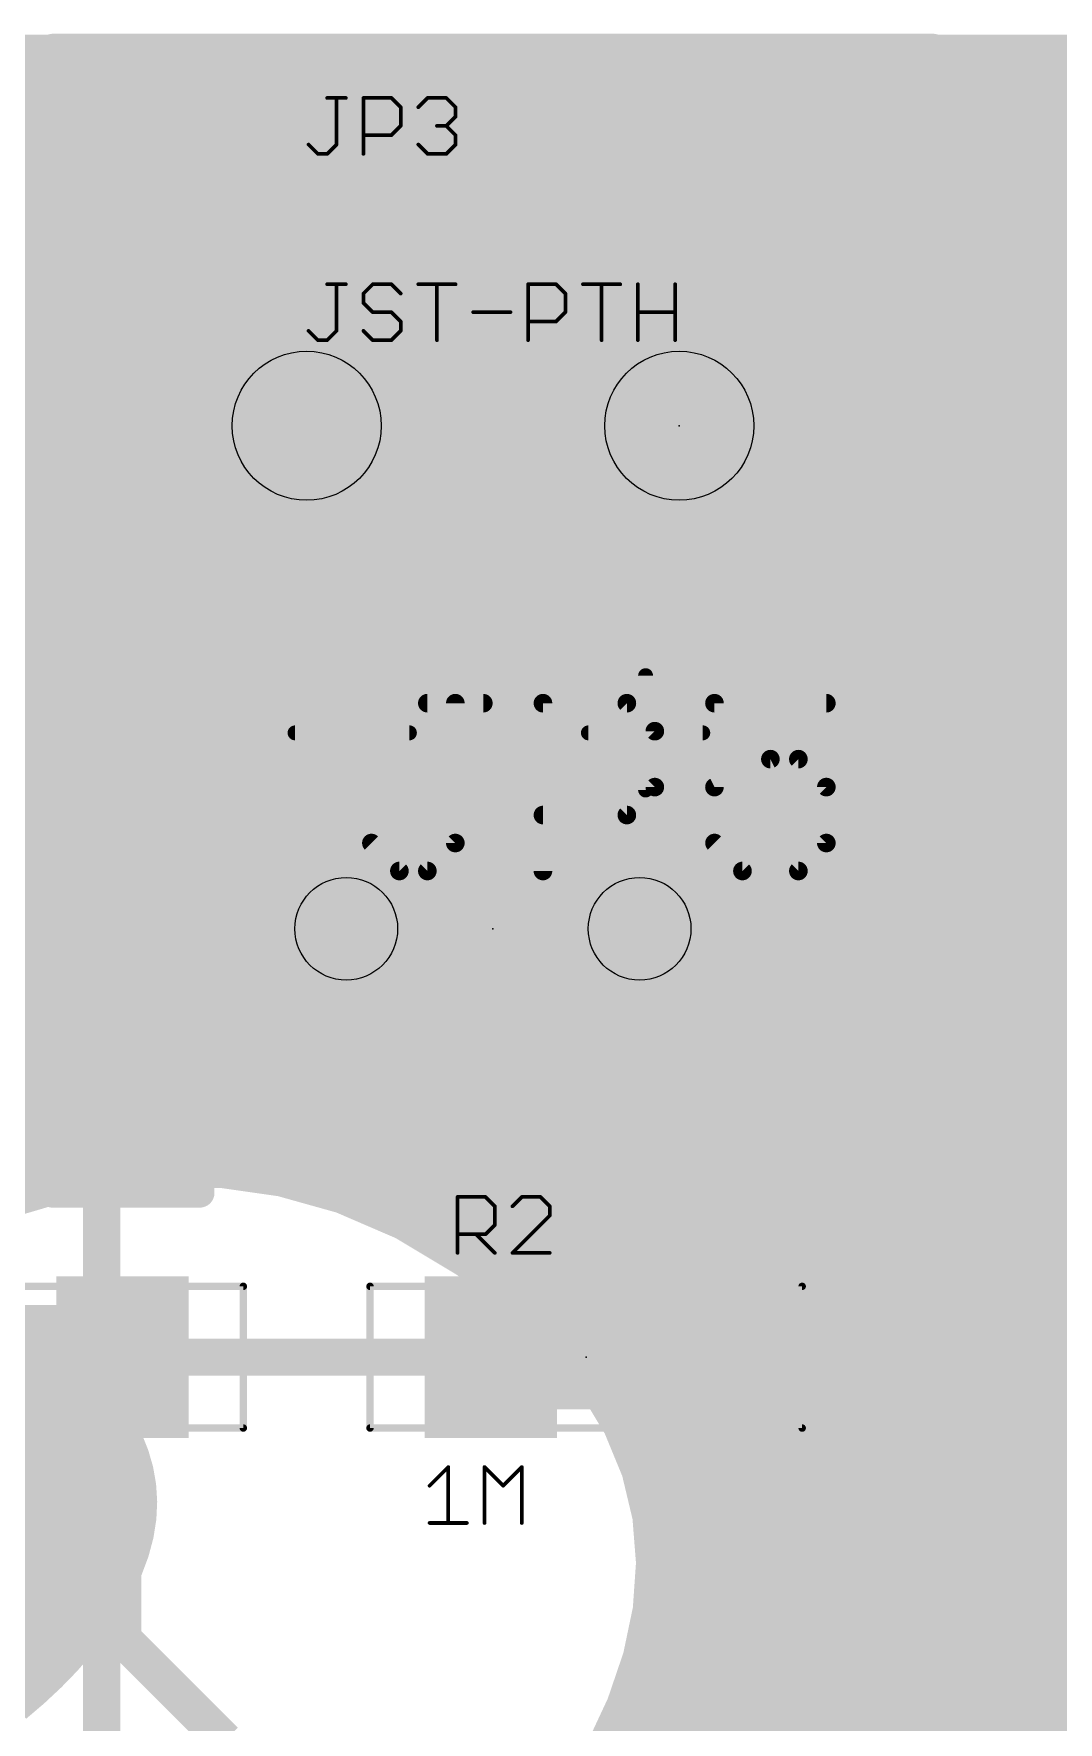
# Model space of a CAD drawing. Extents: x -74 to 33, y -13 to 31.
# Drawn here: x 7.66 to 14.65, y 19.1 to 30.61 of the extents above; entities that cross this region are included whole.
import ezdxf

# ---------------------------------------------------------------- set-up
doc = ezdxf.new("R2010")
doc.units = 0
for name, color, linetype in [('1', 12, 'CONTINUOUS'), ('16', 132, 'CONTINUOUS'), ('17', 110, 'CONTINUOUS'), ('20', 53, 'CONTINUOUS'), ('21', 53, 'CONTINUOUS'), ('23', 53, 'CONTINUOUS'), ('25', 253, 'CONTINUOUS'), ('27', 253, 'CONTINUOUS'), ('29', 253, 'CONTINUOUS'), ('30', 253, 'CONTINUOUS'), ('31', 253, 'CONTINUOUS'), ('39', 12, 'CONTINUOUS'), ('42', 132, 'CONTINUOUS'), ('44', 253, 'CONTINUOUS'), ('51', 53, 'CONTINUOUS')]:
    doc.layers.add(name, color=color, linetype=linetype)

# ---------------------------------------------------------------- blocks, each defined once
blk = doc.blocks.new('ROUNDP')
at = {"const_width": 0.5}
blk.add_lwpolyline([(0, -0.25, 1), (0, 0.25, 1), (0, -0.25)], format="xyb", dxfattribs=at)
blk = doc.blocks.new('RECT')
blk.add_solid([(-0.5, -0.5), (0.5, -0.5), (-0.5, 0.5), (0.5, 0.5)])

msp = doc.modelspace()

# ---------------------------------------------------------------- linework, layer by layer
at = {"layer": '1', "const_width": 0.254}
for points in [[(8.128, 30.48), (8.128, 15.24)], [(21.59, 30.48), (8.128, 30.48)], [(8.89, 27.305), (9.525, 27.94)], [(8.89, 25.4), (8.89, 27.305)], [(7.112, 25.4), (8.89, 25.4)], [(8.89, 25.4), (9.795, 24.511)], [(8.27, 21.59), (10.78, 21.59)], [(8.27, 21.59), (8.27, 19.67)], [(8.27, 19.67), (8.9662, 18.9738)]]:
    msp.add_lwpolyline(points, dxfattribs=at)
at = {"layer": '1', "const_width": 0.127}
for points in [[(8.1915, 30.48, 1), (8.0645, 30.48)], [(8.128, 30.5435, 1), (8.128, 30.4165)], [(9.5699, 27.8951, 1), (9.4801, 27.9849)], [(8.9535, 27.305, 1), (8.8265, 27.305)], [(8.8451, 27.3499, 1), (8.9349, 27.2601)], [(8.9345, 25.4453, 1), (8.8455, 25.3547)], [(8.8265, 25.4, 1), (8.9535, 25.4)], [(8.89, 25.3365, 1), (8.89, 25.4635)], [(9.7505, 24.4657, 1), (9.8395, 24.5563)], [(8.27, 21.6535, 1), (8.27, 21.5265)], [(8.3335, 21.59, 1), (8.2065, 21.59)], [(10.78, 21.5265, 1), (10.78, 21.6535)], [(8.3149, 19.7149, 1), (8.2251, 19.6251)], [(8.2065, 19.67, 1), (8.3335, 19.67)]]:
    msp.add_lwpolyline(points, format="xyb", dxfattribs=at)
at = {"layer": '16', "const_width": 0.192}
msp.add_lwpolyline([(0, 30.48), (21.59, 30.48)], dxfattribs=at)
at = {"layer": '20', "const_width": 0.254}
msp.add_lwpolyline([(1.27, 30.48), (20.32, 30.48)], dxfattribs=at)
at = {"layer": '21', "const_width": 0.2032}
for points in [[(8.255, 28.575), (8.89, 29.21)], [(8.89, 29.21), (10.16, 29.21)], [(10.16, 29.21), (10.795, 28.575)], [(10.795, 28.575), (11.43, 29.21)], [(11.43, 29.21), (12.7, 29.21)], [(13.335, 28.575), (12.7, 29.21)], [(8.255, 27.305), (8.255, 28.575)], [(13.335, 27.305), (13.335, 28.575)], [(8.89, 26.67), (8.255, 27.305)], [(10.795, 27.305), (10.16, 26.67)], [(11.43, 26.67), (10.795, 27.305)], [(12.7, 26.67), (13.335, 27.305)], [(10.16, 26.67), (8.89, 26.67)], [(12.7, 26.67), (11.43, 26.67)], [(12.9286, 21.6163), (13.2845, 21.6163)], [(13.1066, 20.5486), (13.1066, 21.6163)], [(13.7082, 20.5486), (13.7082, 21.6163)], [(13.7082, 21.6163), (14.42, 20.5486)], [(14.42, 20.5486), (14.42, 21.6163)], [(12.9286, 20.5486), (13.2845, 20.5486)], [(16.78, 19.24), (13.28, 19.24)], [(13.28, 19.24), (13.28, 18.44)]]:
    msp.add_lwpolyline(points, dxfattribs=at)
at = {"layer": '21', "const_width": 0.1016}
for points in [[(8.89, 29.2608, 1), (8.89, 29.1592)], [(8.9259, 29.1741, 1), (8.8541, 29.2459)], [(10.1959, 29.2459, 1), (10.1241, 29.1741)], [(10.16, 29.1592, 1), (10.16, 29.2608)], [(11.43, 29.2608, 1), (11.43, 29.1592)], [(11.4659, 29.1741, 1), (11.3941, 29.2459)], [(12.7359, 29.2459, 1), (12.6641, 29.1741)], [(12.7, 29.1592, 1), (12.7, 29.2608)], [(8.3058, 28.575, 1), (8.2042, 28.575)], [(13.3858, 28.575, 1), (13.2842, 28.575)], [(8.2191, 28.6109, 1), (8.2909, 28.5391)], [(10.7591, 28.6109, 1), (10.8309, 28.5391)], [(10.7591, 28.5391, 1), (10.8309, 28.6109)], [(13.2991, 28.5391, 1), (13.3709, 28.6109)], [(8.2909, 27.3409, 1), (8.2191, 27.2691)], [(10.8309, 27.3409, 1), (10.7591, 27.2691)], [(10.8309, 27.2691, 1), (10.7591, 27.3409)], [(13.3709, 27.2691, 1), (13.2991, 27.3409)], [(8.2042, 27.305, 1), (8.3058, 27.305)], [(13.2842, 27.305, 1), (13.3858, 27.305)], [(8.89, 26.7208, 1), (8.89, 26.6192)], [(8.8541, 26.6341, 1), (8.9259, 26.7059)], [(10.1241, 26.7059, 1), (10.1959, 26.6341)], [(10.16, 26.6192, 1), (10.16, 26.7208)], [(11.43, 26.7208, 1), (11.43, 26.6192)], [(11.3941, 26.6341, 1), (11.4659, 26.7059)], [(12.6641, 26.7059, 1), (12.7359, 26.6341)], [(12.7, 26.6192, 1), (12.7, 26.7208)], [(12.9286, 21.6671, 1), (12.9286, 21.5655)], [(13.1574, 21.6163, 1), (13.0557, 21.6163)], [(13.2845, 21.5655, 1), (13.2845, 21.6671)], [(13.759, 21.6163, 1), (13.6574, 21.6163)], [(13.7505, 21.6445, 1), (13.6659, 21.5881)], [(14.4708, 21.6163, 1), (14.3692, 21.6163)], [(12.9286, 20.5994, 1), (12.9286, 20.4978)], [(13.2845, 20.4978, 1), (13.2845, 20.5994)], [(14.3777, 20.5204, 1), (14.4623, 20.5768)], [(13.0557, 20.5486, 1), (13.1574, 20.5486)], [(13.6574, 20.5486, 1), (13.759, 20.5486)], [(14.3692, 20.5486, 1), (14.4708, 20.5486)], [(13.28, 19.2908, 1), (13.28, 19.1892)], [(13.3308, 19.24, 1), (13.2292, 19.24)]]:
    msp.add_lwpolyline(points, format="xyb", dxfattribs=at)
at = {"layer": '23'}
for p in [(12.065, 27.94), (10.795, 24.511), (11.43, 21.59)]:
    msp.add_point(p, dxfattribs=at)
at = {"layer": '25'}
for points, const_width in [([(9.6648, 30.175), (9.7919, 30.175)], 0.0254), ([(9.7284, 29.8573), (9.7284, 30.175)], 0.0254), ([(9.9119, 29.7937), (9.9119, 30.175)], 0.0254), ([(9.9119, 30.175), (10.1026, 30.175)], 0.0254), ([(10.1026, 30.175), (10.1661, 30.1115)], 0.0254), ([(10.2861, 30.1115), (10.3497, 30.175)], 0.0254), ([(10.3497, 30.175), (10.4768, 30.175)], 0.0254), ([(10.4768, 30.175), (10.5403, 30.1115)], 0.0254), ([(10.1661, 30.1115), (10.1661, 29.9844)], 0.0254), ([(10.5403, 30.0479), (10.4768, 29.9844)], 0.0254), ([(10.5403, 30.1115), (10.5403, 30.0479)], 0.0254), ([(10.1026, 29.9208), (9.9119, 29.9208)], 0.0254), ([(10.1661, 29.9844), (10.1026, 29.9208)], 0.0254), ([(10.4768, 29.9844), (10.4132, 29.9844)], 0.0254), ([(10.4768, 29.9844), (10.5403, 29.9208)], 0.0254), ([(10.5403, 29.9208), (10.5403, 29.8573)], 0.0254), ([(9.5377, 29.8573), (9.6013, 29.7937)], 0.0254), ([(9.6648, 29.7937), (9.7284, 29.8573)], 0.0254), ([(10.3497, 29.7937), (10.2861, 29.8573)], 0.0254), ([(10.5403, 29.8573), (10.4768, 29.7937)], 0.0254), ([(9.6013, 29.7937), (9.6648, 29.7937)], 0.0254), ([(10.4768, 29.7937), (10.3497, 29.7937)], 0.0254), ([(10.3478, 26.0487), (10.7292, 26.0487)], 0.127), ([(10.5385, 25.0954), (10.5385, 26.0487)], 0.127), ([(11.1359, 24.9047), (11.1359, 26.0487)], 0.127), ([(11.1359, 26.0487), (11.7079, 26.0487)], 0.127), ([(11.7079, 26.0487), (11.8986, 25.858)], 0.127), ([(13.0679, 26.0487), (12.3053, 26.0487)], 0.127), ([(12.3053, 26.0487), (12.3053, 25.4767)], 0.127), ([(11.8986, 25.858), (11.8986, 25.4767)], 0.127), ([(12.3053, 25.4767), (12.6866, 25.6674)], 0.127), ([(12.6866, 25.6674), (12.8773, 25.6674)], 0.127), ([(12.8773, 25.6674), (13.0679, 25.4767)], 0.127), ([(11.8986, 25.4767), (11.7079, 25.286)], 0.127), ([(13.0679, 25.4767), (13.0679, 25.0954)], 0.127), ([(11.7079, 25.286), (11.1359, 25.286)], 0.127), ([(9.9665, 25.0954), (10.1572, 24.9047)], 0.127), ([(10.3478, 24.9047), (10.5385, 25.0954)], 0.127), ([(12.496, 24.9047), (12.3053, 25.0954)], 0.127), ([(13.0679, 25.0954), (12.8773, 24.9047)], 0.127), ([(10.1572, 24.9047), (10.3478, 24.9047)], 0.127), ([(12.8773, 24.9047), (12.496, 24.9047)], 0.127), ([(10.5537, 22.3012), (10.5537, 22.6825)], 0.0254), ([(10.5537, 22.6825), (10.7444, 22.6825)], 0.0254), ([(10.7444, 22.6825), (10.8079, 22.619)], 0.0254), ([(10.9915, 22.6825), (10.9279, 22.619)], 0.0254), ([(11.1186, 22.6825), (10.9915, 22.6825)], 0.0254), ([(11.1821, 22.619), (11.1186, 22.6825)], 0.0254), ([(10.8079, 22.619), (10.8079, 22.4919)], 0.0254), ([(10.9279, 22.3012), (11.1821, 22.5554)], 0.0254), ([(11.1821, 22.5554), (11.1821, 22.619)], 0.0254), ([(10.8079, 22.4919), (10.7444, 22.4283)], 0.0254), ([(10.7444, 22.4283), (10.5537, 22.4283)], 0.0254), ([(10.6808, 22.4283), (10.8079, 22.3012)], 0.0254), ([(11.1821, 22.3012), (10.9279, 22.3012)], 0.0254)]:
    msp.add_lwpolyline(points, dxfattribs=dict(at, const_width=const_width))
for points, const_width in [([(9.6648, 30.1814, 1), (9.6648, 30.1687)], 0.0127), ([(9.7347, 30.175, 1), (9.722, 30.175)], 0.0127), ([(9.7919, 30.1687, 1), (9.7919, 30.1814)], 0.0127), ([(9.9119, 30.1814, 1), (9.9119, 30.1687)], 0.0127), ([(9.9183, 30.175, 1), (9.9056, 30.175)], 0.0127), ([(10.1071, 30.1795, 1), (10.0981, 30.1705)], 0.0127), ([(10.1026, 30.1687, 1), (10.1026, 30.1814)], 0.0127), ([(10.3497, 30.1814, 1), (10.3497, 30.1687)], 0.0127), ([(10.3542, 30.1705, 1), (10.3452, 30.1795)], 0.0127), ([(10.4813, 30.1795, 1), (10.4723, 30.1705)], 0.0127), ([(10.4768, 30.1687, 1), (10.4768, 30.1814)], 0.0127), ([(10.1725, 30.1115, 1), (10.1598, 30.1115)], 0.0127), ([(10.1616, 30.107, 1), (10.1706, 30.116)], 0.0127), ([(10.2816, 30.116, 1), (10.2906, 30.107)], 0.0127), ([(10.5467, 30.1115, 1), (10.534, 30.1115)], 0.0127), ([(10.534, 30.0479, 1), (10.5467, 30.0479)], 0.0127), ([(10.5358, 30.107, 1), (10.5448, 30.116)], 0.0127), ([(10.5448, 30.0434, 1), (10.5358, 30.0524)], 0.0127), ([(9.9119, 29.9272, 1), (9.9119, 29.9145)], 0.0127), ([(10.0981, 29.9253, 1), (10.1071, 29.9163)], 0.0127), ([(10.1026, 29.9145, 1), (10.1026, 29.9272)], 0.0127), ([(10.1598, 29.9844, 1), (10.1725, 29.9844)], 0.0127), ([(10.1706, 29.9799, 1), (10.1616, 29.9889)], 0.0127), ([(10.4132, 29.9907, 1), (10.4132, 29.978)], 0.0127), ([(10.4813, 29.9889, 1), (10.4723, 29.9799)], 0.0127), ([(10.4723, 29.9889, 1), (10.4813, 29.9799)], 0.0127), ([(10.4768, 29.978, 1), (10.4768, 29.9907)], 0.0127), ([(10.5467, 29.9208, 1), (10.534, 29.9208)], 0.0127), ([(10.5358, 29.9163, 1), (10.5448, 29.9253)], 0.0127), ([(9.5422, 29.8617, 1), (9.5332, 29.8528)], 0.0127), ([(9.722, 29.8573, 1), (9.7347, 29.8573)], 0.0127), ([(9.7329, 29.8528, 1), (9.7239, 29.8617)], 0.0127), ([(10.2906, 29.8617, 1), (10.2816, 29.8528)], 0.0127), ([(10.534, 29.8573, 1), (10.5467, 29.8573)], 0.0127), ([(10.5448, 29.8528, 1), (10.5358, 29.8617)], 0.0127), ([(9.6013, 29.8001, 1), (9.6013, 29.7873)], 0.0127), ([(9.5968, 29.7892, 1), (9.6057, 29.7982)], 0.0127), ([(9.6603, 29.7982, 1), (9.6693, 29.7892)], 0.0127), ([(9.6648, 29.7873, 1), (9.6648, 29.8001)], 0.0127), ([(9.9056, 29.7937, 1), (9.9183, 29.7937)], 0.0127), ([(10.3497, 29.8001, 1), (10.3497, 29.7873)], 0.0127), ([(10.3452, 29.7892, 1), (10.3542, 29.7982)], 0.0127), ([(10.4723, 29.7982, 1), (10.4813, 29.7892)], 0.0127), ([(10.4768, 29.7873, 1), (10.4768, 29.8001)], 0.0127), ([(10.3478, 26.0804, 1), (10.3478, 26.0169)], 0.0635), ([(10.5702, 26.0487, 1), (10.5067, 26.0487)], 0.0635), ([(10.7292, 26.0169, 1), (10.7292, 26.0804)], 0.0635), ([(11.1359, 26.0804, 1), (11.1359, 26.0169)], 0.0635), ([(11.1677, 26.0487, 1), (11.1042, 26.0487)], 0.0635), ([(11.7303, 26.0711, 1), (11.6854, 26.0262)], 0.0635), ([(11.7079, 26.0169, 1), (11.7079, 26.0804)], 0.0635), ([(12.3053, 26.0804, 1), (12.3053, 26.0169)], 0.0635), ([(12.337, 26.0487, 1), (12.2735, 26.0487)], 0.0635), ([(13.0679, 26.0169, 1), (13.0679, 26.0804)], 0.0635), ([(11.9303, 25.858, 1), (11.8668, 25.858)], 0.0635), ([(11.8761, 25.8356, 1), (11.921, 25.8805)], 0.0635), ([(12.6866, 25.6991, 1), (12.6866, 25.6356)], 0.0635), ([(12.7008, 25.639, 1), (12.6724, 25.6957)], 0.0635), ([(12.8997, 25.6898, 1), (12.8548, 25.6449)], 0.0635), ([(12.8773, 25.6356, 1), (12.8773, 25.6991)], 0.0635), ([(11.8668, 25.4767, 1), (11.9303, 25.4767)], 0.0635), ([(11.921, 25.4542, 1), (11.8761, 25.4991)], 0.0635), ([(12.2911, 25.5051, 1), (12.3195, 25.4483)], 0.0635), ([(12.2735, 25.4767, 1), (12.337, 25.4767)], 0.0635), ([(13.0997, 25.4767, 1), (13.0362, 25.4767)], 0.0635), ([(13.0455, 25.4542, 1), (13.0904, 25.4991)], 0.0635), ([(11.1359, 25.3178, 1), (11.1359, 25.2543)], 0.0635), ([(11.6854, 25.3085, 1), (11.7303, 25.2636)], 0.0635), ([(11.7079, 25.2543, 1), (11.7079, 25.3178)], 0.0635), ([(9.989, 25.1178, 1), (9.9441, 25.0729)], 0.0635), ([(10.5067, 25.0954, 1), (10.5702, 25.0954)], 0.0635), ([(10.5609, 25.0729, 1), (10.516, 25.1178)], 0.0635), ([(12.3277, 25.1178, 1), (12.2828, 25.0729)], 0.0635), ([(13.0362, 25.0954, 1), (13.0997, 25.0954)], 0.0635), ([(13.0904, 25.0729, 1), (13.0455, 25.1178)], 0.0635), ([(10.1572, 24.9365, 1), (10.1572, 24.873)], 0.0635), ([(10.1347, 24.8822, 1), (10.1796, 24.9272)], 0.0635), ([(10.3254, 24.9272, 1), (10.3703, 24.8822)], 0.0635), ([(10.3478, 24.873, 1), (10.3478, 24.9365)], 0.0635), ([(11.1042, 24.9047, 1), (11.1677, 24.9047)], 0.0635), ([(12.496, 24.9365, 1), (12.496, 24.873)], 0.0635), ([(12.4735, 24.8822, 1), (12.5184, 24.9272)], 0.0635), ([(12.8548, 24.9272, 1), (12.8997, 24.8822)], 0.0635), ([(12.8773, 24.873, 1), (12.8773, 24.9365)], 0.0635), ([(10.5537, 22.6889, 1), (10.5537, 22.6762)], 0.0127), ([(10.5601, 22.6825, 1), (10.5474, 22.6825)], 0.0127), ([(10.7489, 22.687, 1), (10.7399, 22.678)], 0.0127), ([(10.7444, 22.6762, 1), (10.7444, 22.6889)], 0.0127), ([(10.9915, 22.6889, 1), (10.9915, 22.6762)], 0.0127), ([(10.9959, 22.678, 1), (10.987, 22.687)], 0.0127), ([(11.1231, 22.687, 1), (11.1141, 22.678)], 0.0127), ([(11.1186, 22.6762, 1), (11.1186, 22.6889)], 0.0127), ([(10.8143, 22.619, 1), (10.8016, 22.619)], 0.0127), ([(10.8034, 22.6145, 1), (10.8124, 22.6235)], 0.0127), ([(10.9234, 22.6235, 1), (10.9324, 22.6145)], 0.0127), ([(11.1885, 22.619, 1), (11.1758, 22.619)], 0.0127), ([(11.1776, 22.6145, 1), (11.1866, 22.6235)], 0.0127), ([(11.1866, 22.5509, 1), (11.1776, 22.5599)], 0.0127), ([(10.8016, 22.4919, 1), (10.8143, 22.4919)], 0.0127), ([(10.8124, 22.4874, 1), (10.8034, 22.4964)], 0.0127), ([(11.1758, 22.5554, 1), (11.1885, 22.5554)], 0.0127), ([(10.5537, 22.4347, 1), (10.5537, 22.422)], 0.0127), ([(10.6853, 22.4328, 1), (10.6763, 22.4238)], 0.0127), ([(10.7399, 22.4328, 1), (10.7489, 22.4238)], 0.0127), ([(10.7444, 22.422, 1), (10.7444, 22.4347)], 0.0127), ([(10.5474, 22.3012, 1), (10.5601, 22.3012)], 0.0127), ([(10.8034, 22.2967, 1), (10.8124, 22.3057)], 0.0127), ([(10.9279, 22.3076, 1), (10.9279, 22.2949)], 0.0127), ([(10.9234, 22.3057, 1), (10.9324, 22.2967)], 0.0127), ([(11.1821, 22.2949, 1), (11.1821, 22.3076)], 0.0127)]:
    msp.add_lwpolyline(points, format="xyb", dxfattribs=dict(at, const_width=const_width))
at = {"layer": '27', "const_width": 0.0127}
for points in [[(9.6648, 28.9114, 1), (9.6648, 28.8987)], [(9.7347, 28.905, 1), (9.722, 28.905)], [(9.7919, 28.8987, 1), (9.7919, 28.9114)], [(9.9755, 28.9114, 1), (9.9755, 28.8987)], [(9.9799, 28.9005, 1), (9.971, 28.9095)], [(10.1071, 28.9095, 1), (10.0981, 28.9005)], [(10.1026, 28.8987, 1), (10.1026, 28.9114)], [(10.2861, 28.9114, 1), (10.2861, 28.8987)], [(10.4196, 28.905, 1), (10.4069, 28.905)], [(10.5403, 28.8987, 1), (10.5403, 28.9114)], [(11.0345, 28.9114, 1), (11.0345, 28.8987)], [(11.0409, 28.905, 1), (11.0282, 28.905)], [(11.2297, 28.9095, 1), (11.2207, 28.9005)], [(11.2252, 28.8987, 1), (11.2252, 28.9114)], [(11.4087, 28.9114, 1), (11.4087, 28.8987)], [(11.5422, 28.905, 1), (11.5295, 28.905)], [(11.6629, 28.8987, 1), (11.6629, 28.9114)], [(11.7893, 28.905, 1), (11.7766, 28.905)], [(12.0435, 28.905, 1), (12.0308, 28.905)], [(9.9074, 28.846, 1), (9.9164, 28.837)], [(9.9164, 28.7824, 1), (9.9074, 28.7734)], [(9.9183, 28.8415, 1), (9.9056, 28.8415)], [(9.9056, 28.7779, 1), (9.9183, 28.7779)], [(10.1616, 28.837, 1), (10.1706, 28.846)], [(11.2951, 28.8415, 1), (11.2824, 28.8415)], [(11.2843, 28.837, 1), (11.2932, 28.846)], [(9.9755, 28.7207, 1), (9.9755, 28.708)], [(9.971, 28.7099, 1), (9.9799, 28.7189)], [(10.1071, 28.7189, 1), (10.0981, 28.7099)], [(10.1026, 28.708, 1), (10.1026, 28.7207)], [(10.1725, 28.6508, 1), (10.1598, 28.6508)], [(10.6603, 28.7207, 1), (10.6603, 28.708)], [(10.9145, 28.708, 1), (10.9145, 28.7207)], [(11.0345, 28.6572, 1), (11.0345, 28.6445)], [(11.2252, 28.6445, 1), (11.2252, 28.6572)], [(11.2824, 28.7144, 1), (11.2951, 28.7144)], [(11.2932, 28.7099, 1), (11.2843, 28.7189)], [(11.7829, 28.7207, 1), (11.7829, 28.708)], [(12.0372, 28.708, 1), (12.0372, 28.7207)], [(9.5422, 28.5917, 1), (9.5332, 28.5828)], [(9.722, 28.5873, 1), (9.7347, 28.5873)], [(9.7329, 28.5828, 1), (9.7239, 28.5917)], [(9.9164, 28.5917, 1), (9.9074, 28.5828)], [(10.1598, 28.5873, 1), (10.1725, 28.5873)], [(10.1616, 28.6463, 1), (10.1706, 28.6553)], [(10.1706, 28.5828, 1), (10.1616, 28.5917)], [(11.2207, 28.6553, 1), (11.2297, 28.6463)], [(9.6013, 28.5301, 1), (9.6013, 28.5174)], [(9.5968, 28.5192, 1), (9.6057, 28.5282)], [(9.6603, 28.5282, 1), (9.6693, 28.5192)], [(9.6648, 28.5174, 1), (9.6648, 28.5301)], [(9.9755, 28.5301, 1), (9.9755, 28.5174)], [(9.971, 28.5192, 1), (9.9799, 28.5282)], [(10.0981, 28.5282, 1), (10.1071, 28.5192)], [(10.1026, 28.5174, 1), (10.1026, 28.5301)], [(10.4069, 28.5237, 1), (10.4196, 28.5237)], [(11.0282, 28.5237, 1), (11.0409, 28.5237)], [(11.5295, 28.5237, 1), (11.5422, 28.5237)], [(11.7766, 28.5237, 1), (11.7893, 28.5237)], [(12.0308, 28.5237, 1), (12.0435, 28.5237)], [(10.4967, 20.841, 1), (10.484, 20.841)], [(10.4948, 20.8365, 1), (10.4858, 20.8455)], [(10.7438, 20.841, 1), (10.7311, 20.841)], [(10.7419, 20.8455, 1), (10.7329, 20.8365)], [(10.998, 20.841, 1), (10.9853, 20.841)], [(10.9961, 20.8365, 1), (10.9871, 20.8455)], [(10.3587, 20.7184, 1), (10.3677, 20.7094)], [(10.86, 20.7184, 1), (10.869, 20.7094)], [(10.86, 20.7094, 1), (10.869, 20.7184)], [(10.3632, 20.4661, 1), (10.3632, 20.4534)], [(10.484, 20.4597, 1), (10.4967, 20.4597)], [(10.6174, 20.4534, 1), (10.6174, 20.4661)], [(10.7311, 20.4597, 1), (10.7438, 20.4597)], [(10.9853, 20.4597, 1), (10.998, 20.4597)]]:
    msp.add_lwpolyline(points, format="xyb", dxfattribs=at)
at = {"layer": '27', "const_width": 0.0254}
for points in [[(9.6648, 28.905), (9.7919, 28.905)], [(9.7284, 28.5873), (9.7284, 28.905)], [(9.9755, 28.905), (9.9119, 28.8415)], [(10.1026, 28.905), (9.9755, 28.905)], [(10.1661, 28.8415), (10.1026, 28.905)], [(10.2861, 28.905), (10.5403, 28.905)], [(10.4132, 28.5237), (10.4132, 28.905)], [(11.0345, 28.5237), (11.0345, 28.905)], [(11.0345, 28.905), (11.2252, 28.905)], [(11.2252, 28.905), (11.2887, 28.8415)], [(11.4087, 28.905), (11.6629, 28.905)], [(11.5358, 28.5237), (11.5358, 28.905)], [(11.7829, 28.5237), (11.7829, 28.905)], [(12.0372, 28.905), (12.0372, 28.5237)], [(9.9119, 28.8415), (9.9119, 28.7779)], [(9.9119, 28.7779), (9.9755, 28.7144)], [(11.2887, 28.8415), (11.2887, 28.7144)], [(9.9755, 28.7144), (10.1026, 28.7144)], [(10.1026, 28.7144), (10.1661, 28.6508)], [(10.1661, 28.6508), (10.1661, 28.5873)], [(10.6603, 28.7144), (10.9145, 28.7144)], [(11.2252, 28.6508), (11.0345, 28.6508)], [(11.2887, 28.7144), (11.2252, 28.6508)], [(11.7829, 28.7144), (12.0372, 28.7144)], [(9.5377, 28.5873), (9.6013, 28.5237)], [(9.6648, 28.5237), (9.7284, 28.5873)], [(9.9755, 28.5237), (9.9119, 28.5873)], [(10.1661, 28.5873), (10.1026, 28.5237)], [(9.6013, 28.5237), (9.6648, 28.5237)], [(10.1026, 28.5237), (9.9755, 28.5237)], [(10.3632, 20.7139), (10.4903, 20.841)], [(10.4903, 20.841), (10.4903, 20.4597)], [(10.7374, 20.4597), (10.7374, 20.841)], [(10.7374, 20.841), (10.8645, 20.7139)], [(10.8645, 20.7139), (10.9916, 20.841)], [(10.9916, 20.841), (10.9916, 20.4597)], [(10.3632, 20.4597), (10.6174, 20.4597)]]:
    msp.add_lwpolyline(points, dxfattribs=at)
at = {"layer": '39', "const_width": 0.0508}
for points in [[(6.147, 22.073), (9.093, 22.073)], [(9.093, 22.073), (9.093, 21.107)], [(9.957, 22.073), (12.903, 22.073)], [(9.957, 21.107), (9.957, 22.073)], [(12.903, 22.073), (12.903, 21.107)], [(9.093, 21.107), (6.147, 21.107)], [(12.903, 21.107), (9.957, 21.107)]]:
    msp.add_lwpolyline(points, dxfattribs=at)
at = {"layer": '39', "const_width": 0.0254}
for points in [[(9.1057, 22.073, 1), (9.0803, 22.073)], [(9.093, 22.0603, 1), (9.093, 22.0857)], [(9.957, 22.0857, 1), (9.957, 22.0603)], [(9.9697, 22.073, 1), (9.9443, 22.073)], [(12.9157, 22.073, 1), (12.8903, 22.073)], [(12.903, 22.0603, 1), (12.903, 22.0857)], [(9.0803, 21.107, 1), (9.1057, 21.107)], [(9.093, 21.0943, 1), (9.093, 21.1197)], [(9.957, 21.1197, 1), (9.957, 21.0943)], [(9.9443, 21.107, 1), (9.9697, 21.107)], [(12.8903, 21.107, 1), (12.9157, 21.107)], [(12.903, 21.0943, 1), (12.903, 21.1197)]]:
    msp.add_lwpolyline(points, format="xyb", dxfattribs=at)
at = {"layer": '42', "const_width": 0.192}
for points in [[(21.59, 30.353), (5.08, 30.353)], [(5.0822, 30.336), (21.59, 30.336)], [(5.1068, 30.144), (21.59, 30.144)], [(5.1315, 29.952), (21.59, 29.952)], [(5.1562, 29.76), (21.59, 29.76)], [(5.1808, 29.568), (21.59, 29.568)], [(5.2055, 29.376), (21.59, 29.376)], [(5.2301, 29.184), (21.59, 29.184)], [(5.2548, 28.992), (21.59, 28.992)], [(5.2795, 28.8), (21.59, 28.8)], [(5.3041, 28.608), (21.59, 28.608)], [(5.3288, 28.416), (21.59, 28.416)], [(5.3534, 28.224), (21.59, 28.224)], [(5.3781, 28.032), (21.59, 28.032)], [(5.4027, 27.84), (21.59, 27.84)], [(5.4274, 27.648), (21.59, 27.648)], [(5.4521, 27.456), (21.59, 27.456)], [(5.4767, 27.264), (21.59, 27.264)], [(5.5014, 27.072), (21.59, 27.072)], [(5.526, 26.88), (21.59, 26.88)], [(5.5507, 26.688), (21.59, 26.688)], [(5.5754, 26.496), (21.59, 26.496)], [(5.6, 26.304), (21.59, 26.304)], [(5.6247, 26.112), (21.59, 26.112)], [(5.6493, 25.92), (21.59, 25.92)], [(5.674, 25.728), (21.59, 25.728)], [(5.6987, 25.536), (21.59, 25.536)], [(5.7233, 25.344), (21.59, 25.344)], [(5.748, 25.152), (21.59, 25.152)], [(5.7726, 24.96), (21.59, 24.96)], [(5.7973, 24.768), (21.59, 24.768)], [(5.8219, 24.576), (21.59, 24.576)], [(5.8466, 24.384), (21.59, 24.384)], [(5.8713, 24.192), (21.59, 24.192)], [(5.8959, 24), (21.59, 24)], [(5.9206, 23.808), (21.59, 23.808)], [(5.9452, 23.616), (21.59, 23.616)], [(5.9699, 23.424), (21.59, 23.424)], [(5.9946, 23.232), (21.59, 23.232)], [(6.0192, 23.04), (21.59, 23.04)], [(6.0439, 22.848), (21.59, 22.848)], [(8.2024, 22.8109), (8.5684, 22.8458)], [(8.5684, 22.8458), (8.9518, 22.8387)], [(8.9518, 22.8387), (9.3496, 22.7819)], [(7.5346, 22.647), (7.8568, 22.7421)], [(7.8568, 22.7421), (8.2024, 22.8109)], [(9.3496, 22.7819), (9.7586, 22.6675)], [(9.7586, 22.6675), (10.1758, 22.4875)], [(9.7852, 22.656), (21.59, 22.656)], [(10.1758, 22.4875), (10.5983, 22.2342)], [(10.2151, 22.464), (21.59, 22.464)], [(10.5353, 22.272), (21.59, 22.272)], [(10.5983, 22.2342), (10.9458, 21.9685)], [(10.8, 22.08), (21.59, 22.08)], [(10.9458, 21.9685), (11.2346, 21.6921)], [(7.6132, 21.7478), (7.4581, 21.8165)], [(11.0299, 21.888), (21.59, 21.888)], [(0, 21.696), (7.7024, 21.696)], [(7.764, 21.6602), (7.6132, 21.7478)], [(11.2305, 21.696), (21.59, 21.696)], [(11.2346, 21.6921), (11.4666, 21.4062)], [(7.9083, 21.5517), (7.764, 21.6602)], [(8.0434, 21.4203), (7.9083, 21.5517)], [(0, 21.504), (7.9574, 21.504)], [(11.3872, 21.504), (21.59, 21.504)], [(8.1252, 21.3251), (8.0434, 21.4203)], [(8.1976, 21.2283), (8.1252, 21.3251)], [(11.4666, 21.4062), (11.6437, 21.1117)], [(0, 21.312), (8.135, 21.312)], [(8.26, 21.1296), (8.1976, 21.2283)], [(11.5232, 21.312), (21.59, 21.312)], [(0, 21.12), (8.265, 21.12)], [(8.3122, 21.0291), (8.26, 21.1296)], [(11.6387, 21.12), (21.59, 21.12)], [(11.6437, 21.1117), (11.7681, 20.8098)], [(8.3537, 20.9265), (8.3122, 21.0291)], [(0, 20.928), (8.3531, 20.928)], [(8.3841, 20.8218), (8.3537, 20.9265)], [(11.7194, 20.928), (21.59, 20.928)], [(8.4029, 20.7147), (8.3841, 20.8218)], [(11.7681, 20.8098), (11.8416, 20.5016)], [(0, 20.736), (8.3992, 20.736)], [(8.4099, 20.6052), (8.4029, 20.7147)], [(11.7857, 20.736), (21.59, 20.736)], [(0, 20.544), (8.4069, 20.544)], [(8.4045, 20.4932), (8.4099, 20.6052)], [(11.8315, 20.544), (21.59, 20.544)], [(8.3863, 20.3785), (8.4045, 20.4932)], [(11.8416, 20.5016), (11.8663, 20.1881)], [(0, 20.352), (8.3793, 20.352)], [(8.355, 20.2609), (8.3863, 20.3785)], [(11.8534, 20.352), (21.59, 20.352)], [(8.3101, 20.1404), (8.355, 20.2609)], [(11.8663, 20.1881), (11.8442, 19.8705)], [(0, 20.16), (8.3174, 20.16)], [(8.2512, 20.0168), (8.3101, 20.1404)], [(11.8644, 20.16), (21.59, 20.16)], [(0, 19.968), (8.223, 19.968)], [(8.1779, 19.89), (8.2512, 20.0168)], [(11.851, 19.968), (21.59, 19.968)], [(8.0898, 19.7598), (8.1779, 19.89)], [(11.8442, 19.8705), (11.7771, 19.5498)], [(5.363, 19.776), (8.1007, 19.776)], [(7.9864, 19.6262), (8.0898, 19.7598)], [(11.8244, 19.776), (21.59, 19.776)], [(7.891, 19.5166), (7.9864, 19.6262)], [(5.3406, 19.584), (7.9497, 19.584)], [(7.7857, 19.408), (7.891, 19.5166)], [(11.7771, 19.5498), (11.6672, 19.2271)], [(11.7843, 19.584), (21.59, 19.584)], [(5.3382, 19.392), (7.7685, 19.392)], [(7.6717, 19.3015), (7.7857, 19.408)], [(11.7233, 19.392), (21.59, 19.392)], [(7.5503, 19.1979), (7.6717, 19.3015)], [(11.6672, 19.2271), (11.5163, 18.9036)], [(11.6545, 19.2), (21.59, 19.2)], [(11.565, 19.008), (21.59, 19.008)]]:
    msp.add_lwpolyline(points, dxfattribs=at)
at = {"layer": '42', "const_width": 0.096}
for points in [[(8.5693, 22.8938, 1), (8.5676, 22.7978)], [(8.573, 22.798, 1), (8.5639, 22.8935)], [(8.9586, 22.8862, 1), (8.9451, 22.7912)], [(8.951, 22.7907, 1), (8.9527, 22.8867)], [(7.8474, 22.7891, 1), (7.8661, 22.695)], [(7.8703, 22.696, 1), (7.8432, 22.7881)], [(8.1978, 22.8587, 1), (8.2069, 22.7631)], [(8.2118, 22.7638, 1), (8.193, 22.858)], [(9.3625, 22.8281, 1), (9.3366, 22.7357)], [(9.3428, 22.7344, 1), (9.3564, 22.8294)], [(9.7776, 22.7116, 1), (9.7396, 22.6234)], [(9.7852, 22.704, 1), (9.7852, 22.608)], [(9.7457, 22.6213, 1), (9.7715, 22.7137)], [(10.2005, 22.5287, 1), (10.1511, 22.4464)], [(10.1568, 22.4435, 1), (10.1948, 22.5316)], [(10.2151, 22.512, 1), (10.2151, 22.416)], [(10.5353, 22.32, 1), (10.5353, 22.224)], [(10.6274, 22.2724, 1), (10.5691, 22.1961)], [(10.5736, 22.1931, 1), (10.623, 22.2754)], [(10.8, 22.128, 1), (10.8, 22.032)], [(10.979, 22.0032, 1), (10.9126, 21.9338)], [(10.9167, 21.9304, 1), (10.975, 22.0067)], [(11.0299, 21.936, 1), (11.0299, 21.84)], [(7.6373, 21.7893, 1), (7.589, 21.7063)], [(7.5937, 21.7039, 1), (7.6326, 21.7917)], [(7.7024, 21.648, 1), (7.7024, 21.744)], [(11.2305, 21.744, 1), (11.2305, 21.648)], [(11.2719, 21.7224, 1), (11.1973, 21.6619)], [(11.2014, 21.6575, 1), (11.2678, 21.7268)], [(7.7929, 21.6986, 1), (7.7352, 21.6219)], [(7.7399, 21.6187, 1), (7.7881, 21.7017)], [(7.9417, 21.5862, 1), (7.8748, 21.5173)], [(7.8794, 21.5134, 1), (7.9371, 21.5901)], [(7.9574, 21.456, 1), (7.9574, 21.552)], [(11.3872, 21.552, 1), (11.3872, 21.456)], [(8.0799, 21.4516, 1), (8.007, 21.3891)], [(8.01, 21.3859, 1), (8.0769, 21.4548)], [(8.1637, 21.3538, 1), (8.0868, 21.2964)], [(11.5077, 21.4309, 1), (11.4254, 21.3814)], [(11.4293, 21.3759, 1), (11.5038, 21.4364)], [(8.0888, 21.2938, 1), (8.1616, 21.3564)], [(8.135, 21.264, 1), (8.135, 21.36)], [(8.2381, 21.2539, 1), (8.157, 21.2026)], [(8.1591, 21.1995, 1), (8.236, 21.257)], [(11.5232, 21.36, 1), (11.5232, 21.264)], [(8.3026, 21.1517, 1), (8.2174, 21.1075)], [(8.2195, 21.1039, 1), (8.3006, 21.1553)], [(8.265, 21.072, 1), (8.265, 21.168)], [(11.6387, 21.168, 1), (11.6387, 21.072)], [(11.6881, 21.13, 1), (11.5994, 21.0934)], [(11.6026, 21.0869, 1), (11.6849, 21.1364)], [(8.3567, 21.0471, 1), (8.2677, 21.0111)], [(8.2696, 21.007, 1), (8.3548, 21.0512)], [(8.3998, 20.9399, 1), (8.3076, 20.9131)], [(8.3092, 20.9085, 1), (8.3982, 20.9445)], [(8.3531, 20.88, 1), (8.3531, 20.976)], [(11.7194, 20.976, 1), (11.7194, 20.88)], [(8.4313, 20.8301, 1), (8.3368, 20.8134)], [(8.338, 20.8084, 1), (8.4302, 20.8351)], [(11.8148, 20.8209, 1), (11.7214, 20.7986)], [(11.7237, 20.7915, 1), (11.8125, 20.8281)], [(8.4508, 20.7178, 1), (8.355, 20.7117)], [(8.3557, 20.7064, 1), (8.4502, 20.7231)], [(8.3992, 20.688, 1), (8.3992, 20.784)], [(11.7857, 20.784, 1), (11.7857, 20.688)], [(8.4578, 20.6029, 1), (8.3619, 20.6076)], [(8.362, 20.6022, 1), (8.4578, 20.6083)], [(8.4069, 20.496, 1), (8.4069, 20.592)], [(11.8315, 20.592, 1), (11.8315, 20.496)], [(8.3565, 20.4955, 1), (8.4524, 20.4909)], [(8.4519, 20.4857, 1), (8.3571, 20.5007)], [(11.8895, 20.5053, 1), (11.7938, 20.4978)], [(11.795, 20.4904, 1), (11.8883, 20.5127)], [(8.3389, 20.386, 1), (8.4337, 20.371)], [(8.4327, 20.3661, 1), (8.3399, 20.3908)], [(8.3793, 20.304, 1), (8.3793, 20.4)], [(11.8534, 20.4, 1), (11.8534, 20.304)], [(8.3086, 20.2733, 1), (8.4014, 20.2486)], [(8.4, 20.2442, 1), (8.31, 20.2777)], [(11.9142, 20.1848, 1), (11.8185, 20.1914)], [(8.2651, 20.1572, 1), (8.3551, 20.1236)], [(8.3534, 20.1198, 1), (8.2667, 20.161)], [(8.3174, 20.112, 1), (8.3174, 20.208)], [(11.8644, 20.208, 1), (11.8644, 20.112)], [(11.8185, 20.1843, 1), (11.9142, 20.1919)], [(8.2078, 20.0374, 1), (8.2945, 19.9962)], [(8.2927, 19.9928, 1), (8.2096, 20.0408)], [(8.223, 19.92, 1), (8.223, 20.016)], [(11.851, 20.016, 1), (11.851, 19.92)], [(8.1363, 19.914, 1), (8.2194, 19.866)], [(8.2176, 19.8631, 1), (8.1381, 19.9169)], [(11.7963, 19.8738, 1), (11.892, 19.8671)], [(11.8911, 19.8607, 1), (11.7972, 19.8803)], [(8.05, 19.7867, 1), (8.1295, 19.7329)], [(8.1277, 19.7304, 1), (8.0518, 19.7892)], [(8.1007, 19.728, 1), (8.1007, 19.824)], [(11.8244, 19.824, 1), (11.8244, 19.728)], [(7.9485, 19.6555, 1), (8.0244, 19.5968)], [(8.0226, 19.5946, 1), (7.9502, 19.6577)], [(7.8548, 19.5481, 1), (7.9272, 19.4851)], [(7.9255, 19.4832, 1), (7.8566, 19.55)], [(7.9497, 19.536, 1), (7.9497, 19.632)], [(11.7301, 19.5596, 1), (11.8241, 19.54)], [(11.8225, 19.5343, 1), (11.7317, 19.5653)], [(11.7843, 19.632, 1), (11.7843, 19.536)], [(7.7513, 19.4415, 1), (7.8202, 19.3746)], [(7.8185, 19.373, 1), (7.7529, 19.4431)], [(7.7685, 19.344, 1), (7.7685, 19.44)], [(11.7233, 19.44, 1), (11.7233, 19.344)], [(7.6389, 19.3365, 1), (7.7045, 19.2664)], [(7.7029, 19.265, 1), (7.6406, 19.338)], [(11.6545, 19.248, 1), (11.6545, 19.152)], [(11.6217, 19.2426, 1), (11.7126, 19.2117)], [(11.7107, 19.2069, 1), (11.6237, 19.2474)], [(11.565, 19.056, 1), (11.565, 18.96)]]:
    msp.add_lwpolyline(points, format="xyb", dxfattribs=at)
at = {"layer": '44'}
for centre, radius in [((9.525, 27.94), 0.508), ((12.065, 27.94), 0.508), ((9.795, 24.511), 0.35), ((11.795, 24.511), 0.35)]:
    msp.add_circle(centre, radius, dxfattribs=at)
at = {"layer": '51'}
for points, const_width in [([(7.795, 22.711), (7.795, 30.511)], 0.2032), ([(7.795, 30.511), (13.795, 30.511)], 0.2032), ([(13.795, 30.511), (13.795, 22.711)], 0.2032), ([(11.8356, 26.2363), (11.8356, 25.4567)], 0.1016), ([(9.4458, 25.8465), (10.2254, 25.8465)], 0.1016), ([(11.4458, 25.8465), (12.2254, 25.8465)], 0.1016), ([(8.795, 24.511), (8.795, 22.711)], 0.2032), ([(12.795, 22.711), (12.795, 24.511)], 0.2032), ([(8.795, 22.711), (7.795, 22.711)], 0.2032), ([(13.795, 22.711), (12.795, 22.711)], 0.2032), ([(7.375, 21.814), (7.865, 21.814)], 0.1524), ([(11.185, 21.814), (11.675, 21.814)], 0.1524), ([(7.865, 21.366), (7.375, 21.366)], 0.1524), ([(11.675, 21.366), (11.185, 21.366)], 0.1524)]:
    msp.add_lwpolyline(points, dxfattribs=dict(at, const_width=const_width))
for points, const_width in [([(7.8458, 30.511, 1), (7.7442, 30.511)], 0.1016), ([(7.795, 30.5618, 1), (7.795, 30.4602)], 0.1016), ([(13.8458, 30.511, 1), (13.7442, 30.511)], 0.1016), ([(13.795, 30.4602, 1), (13.795, 30.5618)], 0.1016), ([(11.861, 26.2363, 1), (11.8102, 26.2363)], 0.0508), ([(9.4458, 25.8719, 1), (9.4458, 25.8211)], 0.0508), ([(10.2254, 25.8211, 1), (10.2254, 25.8719)], 0.0508), ([(11.4458, 25.8719, 1), (11.4458, 25.8211)], 0.0508), ([(12.2254, 25.8211, 1), (12.2254, 25.8719)], 0.0508), ([(11.8102, 25.4567, 1), (11.861, 25.4567)], 0.0508), ([(8.8458, 24.511, 1), (8.7442, 24.511)], 0.1016), ([(12.8458, 24.511, 1), (12.7442, 24.511)], 0.1016), ([(7.795, 22.7618, 1), (7.795, 22.6602)], 0.1016), ([(8.795, 22.6602, 1), (8.795, 22.7618)], 0.1016), ([(12.795, 22.7618, 1), (12.795, 22.6602)], 0.1016), ([(13.795, 22.6602, 1), (13.795, 22.7618)], 0.1016), ([(7.7442, 22.711, 1), (7.8458, 22.711)], 0.1016), ([(8.7442, 22.711, 1), (8.8458, 22.711)], 0.1016), ([(12.7442, 22.711, 1), (12.8458, 22.711)], 0.1016), ([(13.7442, 22.711, 1), (13.8458, 22.711)], 0.1016), ([(7.865, 21.7759, 1), (7.865, 21.8521)], 0.0762), ([(11.185, 21.8521, 1), (11.185, 21.7759)], 0.0762), ([(11.675, 21.7759, 1), (11.675, 21.8521)], 0.0762), ([(7.865, 21.3279, 1), (7.865, 21.4041)], 0.0762), ([(11.185, 21.4041, 1), (11.185, 21.3279)], 0.0762), ([(11.675, 21.3279, 1), (11.675, 21.4041)], 0.0762)]:
    msp.add_lwpolyline(points, format="xyb", dxfattribs=dict(at, const_width=const_width))

# ---------------------------------------------------------------- block references
at = {"layer": '1', "xscale": 0.7, "yscale": 0.9}
for p in [(8.27, 21.59), (10.78, 21.59), (12.08, 21.59)]:
    msp.add_blockref('RECT', p, dxfattribs=at)
at = {"layer": '17', "rotation": 270}
for p, xscale, yscale in [((9.525, 27.94), 1.8796, 1.8796), ((9.525, 27.94), 1.8796, 1.8796), ((12.065, 27.94), 1.8796, 1.8796), ((12.065, 27.94), 1.8796, 1.8796), ((9.525, 27.94), 1.524, 1.524), ((9.525, 27.94), 1.524, 1.524), ((12.065, 27.94), 1.524, 1.524), ((12.065, 27.94), 1.524, 1.524)]:
    msp.add_blockref('ROUNDP', p, dxfattribs=dict(at, xscale=xscale, yscale=yscale))
at = {"layer": '17'}
for p, xscale, yscale in [((9.795, 24.511), 1.4478, 1.4478), ((9.795, 24.511), 1.4478, 1.4478), ((11.795, 24.511), 1.4478, 1.4478), ((11.795, 24.511), 1.4478, 1.4478), ((9.795, 24.511), 1.208, 1.208), ((9.795, 24.511), 1.208, 1.208), ((11.795, 24.511), 1.208, 1.208), ((11.795, 24.511), 1.208, 1.208)]:
    msp.add_blockref('ROUNDP', p, dxfattribs=dict(at, xscale=xscale, yscale=yscale))
at = {"layer": '21', "xscale": 0.4064, "yscale": 0.7112}
for p in [(7.62, 21.59), (11.43, 21.59)]:
    msp.add_blockref('RECT', p, dxfattribs=at)
at = {"layer": '29', "xscale": 2.0828, "yscale": 2.0828, "rotation": 270}
for p in [(9.525, 27.94), (12.065, 27.94)]:
    msp.add_blockref('ROUNDP', p, dxfattribs=at)
at = {"layer": '29'}
for name, p, xscale, yscale in [('ROUNDP', (9.795, 24.511), 1.651, 1.651), ('ROUNDP', (11.795, 24.511), 1.651, 1.651), ('RECT', (8.27, 21.59), 0.9032, 1.1032), ('RECT', (10.78, 21.59), 0.9032, 1.1032), ('RECT', (12.08, 21.59), 0.9032, 1.1032)]:
    msp.add_blockref(name, p, dxfattribs=dict(at, xscale=xscale, yscale=yscale))
at = {"layer": '30', "xscale": 2.0828, "yscale": 2.0828, "rotation": 270}
for p in [(9.525, 27.94), (12.065, 27.94)]:
    msp.add_blockref('ROUNDP', p, dxfattribs=at)
at = {"layer": '30', "xscale": 1.651, "yscale": 1.651}
for p in [(9.795, 24.511), (11.795, 24.511)]:
    msp.add_blockref('ROUNDP', p, dxfattribs=at)
at = {"layer": '31', "xscale": 0.7, "yscale": 0.9}
for p in [(8.27, 21.59), (10.78, 21.59), (12.08, 21.59)]:
    msp.add_blockref('RECT', p, dxfattribs=at)
at = {"layer": '51', "xscale": 0.508, "yscale": 0.508, "rotation": 180}
for p in [(9.525, 27.94), (12.065, 27.94)]:
    msp.add_blockref('RECT', p, dxfattribs=at)
at = {"layer": '51', "xscale": 0.3, "yscale": 0.5999}
for p in [(8.0288, 21.5852), (11.026, 21.5852), (11.8388, 21.5852)]:
    msp.add_blockref('RECT', p, dxfattribs=at)

doc.saveas('drawing.dxf')
